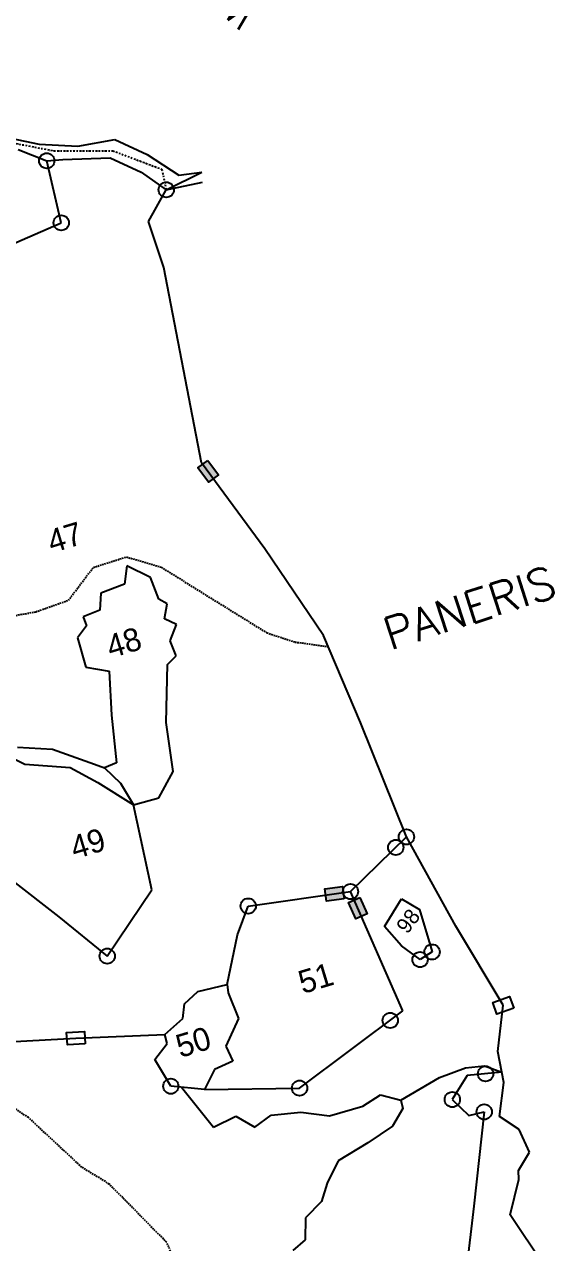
# Model space of a CAD drawing. Header units: metres. Extents: x 321628 to 324492, y 1843491 to 1846201.
# Drawn here: x 323762 to 324276, y 1844100 to 1845282 of the extents above; entities that cross this region are included whole.
import ezdxf

# ---------------------------------------------------------------- set-up
doc = ezdxf.new("R2010")
doc.units = ezdxf.units.M
doc.header["$LTSCALE"] = 0.3
doc.linetypes.add('DASHDOT', pattern=[1, 0.5, -0.25, 0, -0.25])
doc.linetypes.add('DASHED', pattern=[0.75, 0.5, -0.25])
for name, color, linetype in [('LINE_FOOTPATH', 1, 'DASHED'), ('LINE_WATER', 4, 'Continuous'), ('OFF', 1, 'Continuous'), ('POLY_PARCEL', 6, 'Continuous'), ('POLY_WATER', 4, 'Continuous'), ('TEXT_MAPOUT', 7, 'Continuous'), ('TEXT_PARCEL', 7, 'Continuous'), ('V_BOUND_LINE', 7, 'Continuous'), ('V_BOUND_STREAM_LINE', 7, 'DASHDOT')]:
    doc.layers.add(name, color=color, linetype=linetype)
doc.styles.get("Standard").update_dxf_attribs({"font": 'simplex.shx'})
doc.styles.add('TEXT_MAP', font='', dxfattribs={"height": 2.5})
doc.styles.get('TEXT_MAP').set_extended_font_data('Kruti Dev 050')

msp = doc.modelspace()

# ---------------------------------------------------------------- hatches: boundary and pattern name
for points in [[(323940.7, 1844837.9), (323950.4, 1844845), (323940.1, 1844858.9), (323930.5, 1844851.8)], [(324053.8, 1844443.3), (324055.4, 1844431.4), (324072.6, 1844433.8), (324070.9, 1844445.7)], [(324083.7, 1844414.2), (324094.7, 1844419), (324087.7, 1844434.9), (324076.7, 1844430)]]:
    msp.add_hatch(color=256).paths.add_polyline_path(points)

# ---------------------------------------------------------------- linework, layer by layer
for points in [[(323940.1, 1844858.9), (323950.4, 1844845), (323940.7, 1844837.9), (323930.5, 1844851.8)], [(324072.6, 1844433.8), (324055.4, 1844431.4), (324053.8, 1844443.3), (324070.9, 1844445.7)], [(324087.7, 1844434.9), (324094.7, 1844419), (324083.7, 1844414.2), (324076.7, 1844430)], [(324237, 1844327.7), (324220.6, 1844321.9), (324216.6, 1844333.2), (324232.9, 1844338.9)], [(323821.2, 1844293), (323803.9, 1844292), (323803.2, 1844304), (323820.5, 1844304.9)]]:
    msp.add_lwpolyline(points, close=True)
for centre in [(323783.9, 1845149.9), (323899.9, 1845121.8), (323798, 1845089.7), (324132.9, 1844493.8), (324122.5, 1844483.6), (324078.6, 1844440.7), (323979.4, 1844426.7), (323842.6, 1844378.1), (324146.1, 1844374.7), (324157.7, 1844382.1), (324117.2, 1844315.7), (324209.7, 1844263.9), (323904.3, 1844251.8), (324029.2, 1844250), (324177.4, 1844238.9), (324208.3, 1844226.9)]:
    msp.add_circle(centre, 7.42)
at = {"layer": 'LINE_FOOTPATH', "ltscale": 10}
for p, q in [((323829.2, 1844755.3), (323861.2, 1844765.5)), ((323861.2, 1844765.5), (323895.1, 1844755.4)), ((323804.9, 1844723.4), (323829.2, 1844755.3)), ((323895.1, 1844755.4), (323997.4, 1844691.8)), ((323773.3, 1844712.2), (323804.9, 1844723.4)), ((323751.9, 1844708.4), (323773.3, 1844712.2)), ((323997.4, 1844691.8), (324024.7, 1844682.9)), ((324024.7, 1844682.9), (324057.1, 1844678.4)), ((323766.2, 1844221.4), (323705.7, 1844261.2)), ((323817.9, 1844173.3), (323766.2, 1844221.4)), ((323844.6, 1844156.9), (323817.9, 1844173.3)), ((323900.3, 1844100.3), (323844.6, 1844156.9)), ((323924.2, 1844046.6), (323900.3, 1844100.3))]:
    msp.add_line(p, q, dxfattribs=at)
at = {"layer": 'LINE_WATER'}
for p, q in [((323742.8, 1844574), (323762.6, 1844564.4)), ((323762.6, 1844564.4), (323806.5, 1844561)), ((323806.5, 1844561), (323833.4, 1844546.6)), ((323833.4, 1844546.6), (323868.2, 1844524.8)), ((324164.9, 1844260.4), (324190.2, 1844269.7)), ((324190.2, 1844269.7), (324208.6, 1844271.7)), ((324208.6, 1844271.7), (324225.4, 1844265.4)), ((324127.4, 1844238.4), (324164.9, 1844260.4)), ((323914.6, 1844250.8), (323945.6, 1844212.1)), ((324090.5, 1844232.5), (324107.6, 1844243.4)), ((324107.6, 1844243.4), (324127.4, 1844238.4)), ((324058.2, 1844223.2), (324090.5, 1844232.5)), ((324129.3, 1844230.1), (324119.4, 1844213)), ((324127.4, 1844238.4), (324129.3, 1844230.1)), ((323945.6, 1844212.1), (323967.4, 1844222.9)), ((323967.4, 1844222.9), (323985.8, 1844212.2)), ((323985.8, 1844212.2), (324001.6, 1844223.8)), ((324001.6, 1844223.8), (324030.5, 1844226.8)), ((324030.5, 1844226.8), (324058.2, 1844223.2)), ((324119.4, 1844213), (324095.5, 1844196.9)), ((324095.5, 1844196.9), (324066.8, 1844179.3)), ((324066.8, 1844179.3), (324056.1, 1844157.8)), ((324056.1, 1844157.8), (324050.5, 1844139.9)), ((324050.5, 1844139.9), (324034.9, 1844124.2)), ((324034.9, 1844124.2), (324034.6, 1844102.7)), ((324034.6, 1844102.7), (324022.6, 1844092.3))]:
    msp.add_line(p, q, dxfattribs=at)
at = {"layer": 'OFF'}
msp.add_line((323899.9, 1845121.8), (323934.3, 1845139), dxfattribs=at)
at = {"layer": 'POLY_PARCEL'}
for p, q in [((323798, 1845089.7), (323783.9, 1845149.9)), ((323708.7, 1845051.1), (323798, 1845089.7)), ((323861.7, 1844756.9), (323859.3, 1844738.9)), ((323884.5, 1844745.5), (323861.7, 1844756.9)), ((323859.3, 1844738.9), (323836.3, 1844730.4)), ((323892.5, 1844724.4), (323884.5, 1844745.5)), ((323836.3, 1844730.4), (323835.5, 1844713.9)), ((323835.5, 1844713.9), (323819.2, 1844707.4)), ((323900.6, 1844720.1), (323892.5, 1844724.4)), ((323898.3, 1844705.3), (323900.6, 1844720.1)), ((323819.2, 1844707.4), (323822.4, 1844698.5)), ((323909.8, 1844699.9), (323898.3, 1844705.3)), ((323822.4, 1844698.5), (323813.9, 1844687)), ((323903.7, 1844683.9), (323909.8, 1844699.9)), ((323813.9, 1844687), (323821.9, 1844658.6)), ((323909.6, 1844669.5), (323903.7, 1844683.9)), ((323901.1, 1844661.2), (323909.6, 1844669.5)), ((323821.9, 1844658.6), (323844.6, 1844654.5)), ((323844.6, 1844654.5), (323846.6, 1844611.8)), ((323899.9, 1844604.9), (323901.1, 1844661.2)), ((323846.6, 1844611.8), (323851.6, 1844565.8)), ((323906.5, 1844557.3), (323899.9, 1844604.9)), ((323755.5, 1844581), (323789.6, 1844578.8)), ((323789.6, 1844578.8), (323830.1, 1844564.5)), ((323830.1, 1844564.5), (323840.1, 1844560.7)), ((323851.6, 1844565.8), (323840.1, 1844560.7)), ((323840.1, 1844560.7), (323855.5, 1844546)), ((323892.8, 1844531.7), (323906.5, 1844557.3)), ((323855.5, 1844546), (323868.2, 1844524.8)), ((323868.2, 1844524.8), (323892.8, 1844531.7)), ((323885.9, 1844442.4), (323868.2, 1844524.8)), ((324078.6, 1844440.7), (324132.9, 1844493.8)), ((323750.3, 1844451.5), (323795.5, 1844416.1)), ((323842.6, 1844378.1), (323885.9, 1844442.4)), ((323979.4, 1844426.7), (324078.6, 1844440.7)), ((324129.5, 1844324.9), (324078.6, 1844440.7)), ((324111.6, 1844406.8), (324128.2, 1844433.8)), ((324128.2, 1844433.8), (324145.6, 1844423.4)), ((323969.1, 1844398.6), (323979.4, 1844426.7)), ((324145.6, 1844423.4), (324157.7, 1844382.1)), ((323795.5, 1844416.1), (323842.6, 1844378.1)), ((324128.2, 1844388.1), (324111.6, 1844406.8)), ((323959.1, 1844350.5), (323969.1, 1844398.6)), ((324146.1, 1844374.7), (324128.2, 1844388.1)), ((324157.7, 1844382.1), (324146.1, 1844374.7)), ((323930.6, 1844343.9), (323959.1, 1844350.5)), ((323959.1, 1844350.5), (323959.8, 1844342.5)), ((323917.5, 1844331.8), (323930.6, 1844343.9)), ((323959.8, 1844342.5), (323969.8, 1844317.5)), ((323916, 1844317.6), (323917.5, 1844331.8)), ((324029.2, 1844250), (324129.5, 1844324.9)), ((323898.5, 1844302), (323916, 1844317.6)), ((323969.8, 1844317.5), (323957.8, 1844290.6)), ((323812.2, 1844298.5), (323898.5, 1844302)), ((323900.8, 1844293.2), (323898.5, 1844302)), ((323666.9, 1844290.8), (323812.2, 1844298.5)), ((323888.7, 1844277.8), (323900.8, 1844293.2)), ((323957.8, 1844290.6), (323964.5, 1844276.2)), ((323904.3, 1844251.8), (323888.7, 1844277.8)), ((323964.5, 1844276.2), (323946.8, 1844268.1)), ((323946.8, 1844268.1), (323937, 1844248.6)), ((324225.4, 1844265.4), (324191.8, 1844262.1)), ((323937, 1844248.6), (323904.3, 1844251.8)), ((324191.8, 1844262.1), (324177.4, 1844238.9)), ((323937, 1844248.6), (324029.2, 1844250)), ((324177.4, 1844238.9), (324193.5, 1844223.4)), ((324193.5, 1844223.4), (324208.3, 1844226.9)), ((324208.3, 1844226.9), (324198.1, 1844135.5)), ((324198.1, 1844135.5), (324187.4, 1844041.4))]:
    msp.add_line(p, q, dxfattribs=at)
at = {"layer": 'POLY_WATER'}
for p, q in [((323748.6, 1845171.8), (323776.7, 1845166.1)), ((323776.7, 1845166.1), (323814.1, 1845164.1)), ((323814.1, 1845164.1), (323849.9, 1845170.5)), ((323849.9, 1845170.5), (323881.3, 1845156.1)), ((323756.3, 1845161), (323783.9, 1845149.9)), ((323783.9, 1845149.9), (323799.5, 1845151.3)), ((323799.5, 1845151.3), (323845.6, 1845152.7)), ((323845.6, 1845152.7), (323875.4, 1845138.7)), ((323881.3, 1845156.1), (323912.2, 1845135.9)), ((323875.4, 1845138.7), (323899.9, 1845121.8)), ((323912.2, 1845135.9), (323934.3, 1845139)), ((323899.9, 1845121.8), (323934.9, 1845129.2))]:
    msp.add_line(p, q, dxfattribs=at)
at = {"layer": 'V_BOUND_LINE'}
for p, q in [((323882.5, 1845091), (323899.9, 1845121.8)), ((323897.5, 1845046.4), (323882.5, 1845091)), ((323934.1, 1844856.9), (323897.5, 1845046.4)), ((323995.6, 1844773.4), (323934.1, 1844856.9)), ((324052.5, 1844689.3), (323995.6, 1844773.4)), ((324088.2, 1844604.7), (324052.5, 1844689.3)), ((324132.9, 1844493.8), (324088.2, 1844604.7)), ((324180.9, 1844407.1), (324132.9, 1844493.8)), ((324226.8, 1844330.4), (324180.9, 1844407.1)), ((324221.6, 1844285.4), (324226.8, 1844330.4)), ((324225.4, 1844265.4), (324221.6, 1844285.4)), ((324227.3, 1844255.4), (324225.4, 1844265.4)), ((324223.3, 1844222.3), (324227.3, 1844255.4)), ((324242.1, 1844209.7), (324223.3, 1844222.3)), ((324252.2, 1844187.7), (324242.1, 1844209.7)), ((324241.6, 1844170), (324252.2, 1844187.7)), ((324241.8, 1844161.4), (324241.6, 1844170)), ((324233.4, 1844127), (324241.8, 1844161.4)), ((324266.1, 1844078.1), (324233.4, 1844127))]:
    msp.add_line(p, q, dxfattribs=at)
at = {"layer": 'V_BOUND_STREAM_LINE', "ltscale": 10}
for p, q in [((323748, 1845167.9), (323791, 1845159.5)), ((323791, 1845159.5), (323848.1, 1845159.6)), ((323848.1, 1845159.6), (323895.4, 1845141.7)), ((323895.4, 1845141.7), (323899.9, 1845121.8))]:
    msp.add_line(p, q, dxfattribs=at)

# ---------------------------------------------------------------- texts
at = {"layer": 'TEXT_MAPOUT'}
for s, height, rotation, p in [('WADA RAJWADI CHI SHIV', 31.122, 137.3379, (323992.6, 1845298.4)), ('PANERIS', 31.12, 17.9631, (324117.2, 1844674.8))]:
    msp.add_text(s, height=height, rotation=rotation, dxfattribs=at).set_placement(p)
at = {"layer": 'TEXT_PARCEL', "style": 'TEXT_MAP'}
for s, height, rotation, p in [('47', 22.41, 16.8516, (323788.8, 1844769)), ('48', 22.41, 16.8516, (323846, 1844666.9)), ('49', 22.41, 16.8516, (323811, 1844471.9)), ('98', 14.94, 53.0828, (324133.8, 1844398.8)), ('51', 22.41, 16.8516, (324032.2, 1844341.2)), ('50', 22.41, 16.8516, (323913.4, 1844279.2))]:
    msp.add_text(s, height=height, rotation=rotation, dxfattribs=at).set_placement(p)

doc.saveas('drawing.dxf')
